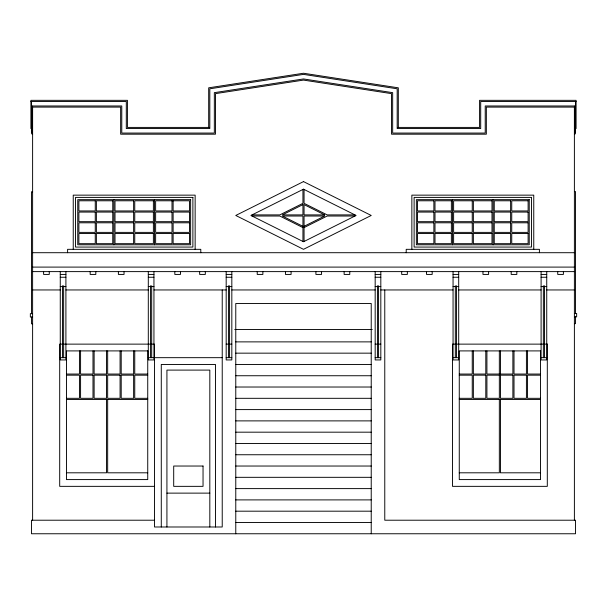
<?xml version="1.0" encoding="UTF-8"?>
<svg xmlns="http://www.w3.org/2000/svg" width="607" height="607" viewBox="0 0 607 607"><rect width="100%" height="100%" fill="white"/><g stroke="black" fill="none" stroke-linecap="round" stroke-linejoin="round"><path stroke-width="0.91" d="M304.061 226.328L324.662 216.024L304.061 216.024L304.061 241.465M304.061 227.587L327.188 216.024L354.951 216.024M30.911 101.46L126.294 101.46L126.294 128.547L209.817 128.547L209.817 88.797L303.5 74.38L397.183 88.797L397.183 128.547L480.706 128.547L480.706 101.46L576.089 101.46M31.481 105.975L121.779 105.975L121.779 133.062L214.332 133.062L214.332 92.666L303.5 78.948L392.668 92.666L392.668 133.062L485.221 133.062L485.221 105.975L575.519 105.975M32.042 107.105L120.649 107.105L120.649 134.193L215.462 134.193L215.462 93.637L303.5 80.094L391.538 93.637L391.538 134.193L486.351 134.193L486.351 107.105L574.958 107.105M209.165 127.417L127.417 127.417L127.417 100.33L30.911 100.33L30.911 128.547L31.481 128.547M397.835 127.417L479.583 127.417L479.583 100.33L576.089 100.33L576.089 128.547L575.519 128.547M32.042 133.062L31.481 133.062L31.481 101.46M574.958 133.062L575.519 133.062L575.519 101.46M32.611 134.193L32.042 134.193L32.042 105.975M574.389 134.193L574.958 134.193L574.958 105.975M574.389 191.584L575.519 191.584L575.519 313.485M32.611 191.759L31.481 191.759L31.481 313.66M252.049 214.893L279.812 214.893L302.939 203.33L302.939 189.452M354.951 214.893L327.188 214.893L304.061 203.33L304.061 189.452M252.049 216.024L279.812 216.024L302.939 227.587M32.611 252.709L574.389 252.709M32.611 267.095L574.389 267.095M32.611 271.617L574.389 271.617M60.26 274.432L65.905 274.432M148.298 274.432L153.943 274.432M226.183 274.432L231.828 274.432M375.172 274.432L380.817 274.432M453.057 274.432L458.702 274.432M541.095 274.432L546.74 274.432M60.26 277.255L65.905 277.255M148.298 277.255L153.943 277.255M226.183 277.255L231.828 277.255M375.172 277.255L380.817 277.255M453.057 277.255L458.702 277.255M541.095 277.255L546.74 277.255M60.26 286.572L65.905 286.572M148.298 286.572L153.943 286.572M226.183 286.572L231.828 286.572M375.172 286.572L380.817 286.572M453.057 286.572L458.702 286.572M541.095 286.572L546.74 286.572M32.611 289.956L60.26 289.956M65.905 289.956L148.298 289.956M153.943 289.956L226.183 289.956M231.828 289.956L375.172 289.956M380.817 289.956L453.057 289.956M458.702 289.956L541.095 289.956M546.74 289.956L574.389 289.956M574.389 313.485L576.65 313.485L576.65 316.869L574.389 316.869M32.611 313.66L30.35 313.66L30.35 317.044L32.611 317.044M574.389 323.645L575.519 323.645L575.519 316.869M32.611 323.819L31.481 323.819L31.481 317.044M234.742 329.457L372.258 329.457M235.774 341.878L371.226 341.878M226.183 344.131L231.828 344.131M375.172 344.131L380.817 344.131M235.774 353.16L371.226 353.16M60.26 357.675L65.905 357.675M148.298 357.675L153.943 357.675M154.512 357.675L222.23 357.675M226.183 357.675L231.828 357.675M375.172 357.675L380.817 357.675M453.057 357.675L458.702 357.675M541.095 357.675L546.74 357.675M235.774 364.45L371.226 364.45M66.466 374.049L79.449 374.049L79.449 350.907M147.736 374.049L134.754 374.049L134.754 350.907M459.264 374.049L472.246 374.049L472.246 350.907M540.534 374.049L527.551 374.049L527.551 350.907M66.466 375.172L79.449 375.172L79.449 398.313L66.466 398.313M147.736 375.172L134.754 375.172L134.754 398.313L147.736 398.313M459.264 375.172L472.246 375.172L472.246 398.313L459.264 398.313M540.534 375.172L527.551 375.172L527.551 398.313L540.534 398.313M235.774 375.741L371.226 375.741M235.774 387.023L371.226 387.023M235.774 398.313L371.226 398.313M66.466 399.444L147.736 399.444M459.264 399.444L540.534 399.444M235.774 409.596L371.226 409.596M235.774 420.886L371.226 420.886M235.774 432.176L371.226 432.176M235.774 443.459L371.226 443.459M235.774 454.749L371.226 454.749M235.774 466.032L371.226 466.032M66.466 472.807L106.536 472.807L106.536 399.444M147.736 472.807L107.667 472.807L107.667 399.444M459.264 472.807L499.333 472.807L499.333 399.444M540.534 472.807L500.464 472.807L500.464 399.444M235.774 477.322L371.226 477.322M154.512 486.351L59.698 486.351L59.698 344.131L154.512 344.131L154.512 526.99L222.23 526.99L222.23 289.956M235.774 488.612L371.226 488.612M166.925 493.127L209.817 493.127M235.774 499.895L371.226 499.895M235.774 511.185L371.226 511.185M154.512 520.214L31.481 520.214L31.481 533.758L575.519 533.758L575.519 520.214L384.77 520.214L384.77 289.956M235.774 522.475L371.226 522.475M302.939 226.328L282.338 216.024L302.939 216.024L302.939 241.465M574.389 107.105L574.389 520.214M563.387 271.617L563.387 274.432L557.742 274.432L557.742 271.617M546.74 271.617L546.74 359.936L541.095 359.936L541.095 271.617M544.479 285.738L544.479 357.675M543.356 285.738L543.356 357.675M539.403 252.709L539.403 249.325L406.212 249.325L406.212 252.709M533.758 249.325L533.758 195.143L411.857 195.143L411.857 249.325M526.421 350.907L526.421 374.049L514.008 374.049L514.008 350.907M516.83 271.617L516.83 274.432L511.185 274.432L511.185 271.617M512.877 350.907L512.877 374.049L486.92 374.049L486.92 350.907M500.464 350.907L500.464 374.049M499.333 350.907L499.333 374.049M493.127 199.657L493.127 244.803M488.612 271.617L488.612 274.432L482.967 274.432L482.967 271.617M485.79 350.907L485.79 374.049L473.369 374.049L473.369 350.907M458.702 271.617L458.702 359.936L453.057 359.936L453.057 271.617M456.441 285.738L456.441 357.675M455.311 285.738L455.311 357.675M452.488 199.657L452.488 244.803M432.176 271.617L432.176 274.432L426.531 274.432L426.531 271.617M407.343 271.617L407.343 274.432L401.697 274.432L401.697 271.617M398.313 127.417L398.313 87.825L303.5 73.242L208.687 87.825L208.687 127.417M380.817 271.617L380.817 359.936L375.172 359.936L375.172 271.617M378.563 285.738L378.563 357.675M377.433 285.738L377.433 357.675M371.226 533.758L371.226 303.5L235.774 303.5L235.774 533.758M349.776 271.617L349.776 274.432L344.131 274.432L344.131 271.617M321.558 271.617L321.558 274.432L315.913 274.432L315.913 271.617M291.087 271.617L291.087 274.432L285.442 274.432L285.442 271.617M262.869 271.617L262.869 274.432L257.224 274.432L257.224 271.617M231.828 271.617L231.828 359.936L226.183 359.936L226.183 271.617M229.567 285.738L229.567 357.675M228.437 285.738L228.437 357.675M215.462 526.99L215.462 364.45L161.28 364.45L161.28 526.99M209.817 526.99L209.817 370.095L166.925 370.095L166.925 526.99M205.303 271.617L205.303 274.432L199.657 274.432L199.657 271.617M200.788 252.709L200.788 249.325L67.597 249.325L67.597 252.709M195.143 249.325L195.143 195.143L73.242 195.143L73.242 249.325M180.469 271.617L180.469 274.432L174.824 274.432L174.824 271.617M173.132 200.788L173.132 210.948L189.498 210.948L189.498 200.788L155.635 200.788L155.635 210.948L172.001 210.948L172.001 200.788M154.512 199.657L154.512 244.803M153.943 271.617L153.943 359.936L148.298 359.936L148.298 271.617M151.689 285.738L151.689 357.675M150.559 285.738L150.559 357.675M133.631 350.907L133.631 374.049L121.21 374.049L121.21 350.907M124.033 271.617L124.033 274.432L118.388 274.432L118.388 271.617M120.08 350.907L120.08 374.049L107.667 374.049L107.667 350.907M113.873 199.657L113.873 244.803M106.536 350.907L106.536 374.049L94.123 374.049L94.123 350.907M95.815 271.617L95.815 274.432L90.17 274.432L90.17 271.617M92.992 350.907L92.992 374.049L80.579 374.049L80.579 350.907M65.905 271.617L65.905 359.936L60.26 359.936L60.26 271.617M63.644 285.738L63.644 357.675M62.521 285.738L62.521 357.675M49.258 271.617L49.258 274.432L43.613 274.432L43.613 271.617M32.611 107.105L32.611 520.214M303.5 181.599L235.774 215.462L303.5 249.325L371.226 215.462L303.5 181.599M303.5 189.172L250.919 215.462L303.5 241.753L356.081 215.462L303.5 189.172M302.939 204.597L282.338 214.893L302.939 214.893L302.939 204.597M192.882 197.404L75.496 197.404L75.496 247.064L192.882 247.064L192.882 197.404M531.504 197.404L414.118 197.404L414.118 247.064L531.504 247.064L531.504 197.404M190.628 199.657L77.757 199.657L77.757 244.803L190.628 244.803L190.628 199.657M529.243 199.657L416.372 199.657L416.372 244.803L529.243 244.803L529.243 199.657M95.253 200.788L78.887 200.788L78.887 210.948L95.253 210.948L95.253 200.788M112.75 200.788L96.376 200.788L96.376 210.948L112.75 210.948L112.75 200.788M133.631 200.788L115.004 200.788L115.004 210.948L133.631 210.948L133.631 200.788M153.381 200.788L134.754 200.788L134.754 210.948L153.381 210.948L153.381 200.788M433.868 200.788L417.502 200.788L417.502 210.948L433.868 210.948L433.868 200.788M451.365 200.788L434.999 200.788L434.999 210.948L451.365 210.948L451.365 200.788M472.246 200.788L453.619 200.788L453.619 210.948L472.246 210.948L472.246 200.788M491.996 200.788L473.369 200.788L473.369 210.948L491.996 210.948L491.996 200.788M510.624 200.788L494.25 200.788L494.25 210.948L510.624 210.948L510.624 200.788M528.113 200.788L511.747 200.788L511.747 210.948L528.113 210.948L528.113 200.788M95.253 212.071L78.887 212.071L78.887 221.669L95.253 221.669L95.253 212.071M112.75 212.071L96.376 212.071L96.376 221.669L112.75 221.669L112.75 212.071M133.631 212.071L115.004 212.071L115.004 221.669L133.631 221.669L133.631 212.071M153.381 212.071L134.754 212.071L134.754 221.669L153.381 221.669L153.381 212.071M172.001 212.071L155.635 212.071L155.635 221.669L172.001 221.669L172.001 212.071M189.498 212.071L173.132 212.071L173.132 221.669L189.498 221.669L189.498 212.071M433.868 212.071L417.502 212.071L417.502 221.669L433.868 221.669L433.868 212.071M451.365 212.071L434.999 212.071L434.999 221.669L451.365 221.669L451.365 212.071M472.246 212.071L453.619 212.071L453.619 221.669L472.246 221.669L472.246 212.071M491.996 212.071L473.369 212.071L473.369 221.669L491.996 221.669L491.996 212.071M510.624 212.071L494.25 212.071L494.25 221.669L510.624 221.669L510.624 212.071M528.113 212.071L511.747 212.071L511.747 221.669L528.113 221.669L528.113 212.071M324.662 214.893L304.061 214.893L304.061 204.597L324.662 214.893M95.253 222.799L78.887 222.799L78.887 232.39L95.253 232.39L95.253 222.799M112.75 222.799L96.376 222.799L96.376 232.39L112.75 232.39L112.75 222.799M133.631 222.799L115.004 222.799L115.004 232.39L133.631 232.39L133.631 222.799M153.381 222.799L134.754 222.799L134.754 232.39L153.381 232.39L153.381 222.799M172.001 222.799L155.635 222.799L155.635 232.39L172.001 232.39L172.001 222.799M189.498 222.799L173.132 222.799L173.132 232.39L189.498 232.39L189.498 222.799M433.868 222.799L417.502 222.799L417.502 232.39L433.868 232.39L433.868 222.799M451.365 222.799L434.999 222.799L434.999 232.39L451.365 232.39L451.365 222.799M472.246 222.799L453.619 222.799L453.619 232.39L472.246 232.39L472.246 222.799M491.996 222.799L473.369 222.799L473.369 232.39L491.996 232.39L491.996 222.799M510.624 222.799L494.25 222.799L494.25 232.39L510.624 232.39L510.624 222.799M528.113 222.799L511.747 222.799L511.747 232.39L528.113 232.39L528.113 222.799M95.253 233.52L78.887 233.52L78.887 243.68L95.253 243.68L95.253 233.52M112.75 233.52L96.376 233.52L96.376 243.68L112.75 243.68L112.75 233.52M133.631 233.52L115.004 233.52L115.004 243.68L133.631 243.68L133.631 233.52M153.381 233.52L134.754 233.52L134.754 243.68L153.381 243.68L153.381 233.52M172.001 233.52L155.635 233.52L155.635 243.68L172.001 243.68L172.001 233.52M189.498 233.52L173.132 233.52L173.132 243.68L189.498 243.68L189.498 233.52M433.868 233.52L417.502 233.52L417.502 243.68L433.868 243.68L433.868 233.52M451.365 233.52L434.999 233.52L434.999 243.68L451.365 243.68L451.365 233.52M472.246 233.52L453.619 233.52L453.619 243.68L472.246 243.68L472.246 233.52M491.996 233.52L473.369 233.52L473.369 243.68L491.996 243.68L491.996 233.52M510.624 233.52L494.25 233.52L494.25 243.68L510.624 243.68L510.624 233.52M528.113 233.52L511.747 233.52L511.747 243.68L528.113 243.68L528.113 233.52M547.302 344.131L452.488 344.131L452.488 486.351L547.302 486.351L547.302 344.131M147.736 350.907L66.466 350.907L66.466 479.583L147.736 479.583L147.736 350.907M540.534 350.907L459.264 350.907L459.264 479.583L540.534 479.583L540.534 350.907M92.992 375.172L80.579 375.172L80.579 398.313L92.992 398.313L92.992 375.172M106.536 375.172L94.123 375.172L94.123 398.313L106.536 398.313L106.536 375.172M120.08 375.172L107.667 375.172L107.667 398.313L120.08 398.313L120.08 375.172M133.631 375.172L121.21 375.172L121.21 398.313L133.631 398.313L133.631 375.172M485.79 375.172L473.369 375.172L473.369 398.313L485.79 398.313L485.79 375.172M499.333 375.172L486.92 375.172L486.92 398.313L499.333 398.313L499.333 375.172M512.877 375.172L500.464 375.172L500.464 398.313L512.877 398.313L512.877 375.172M526.421 375.172L514.008 375.172L514.008 398.313L526.421 398.313L526.421 375.172M203.042 466.032L173.701 466.032L173.701 486.351L203.042 486.351L203.042 466.032"/></g></svg>
